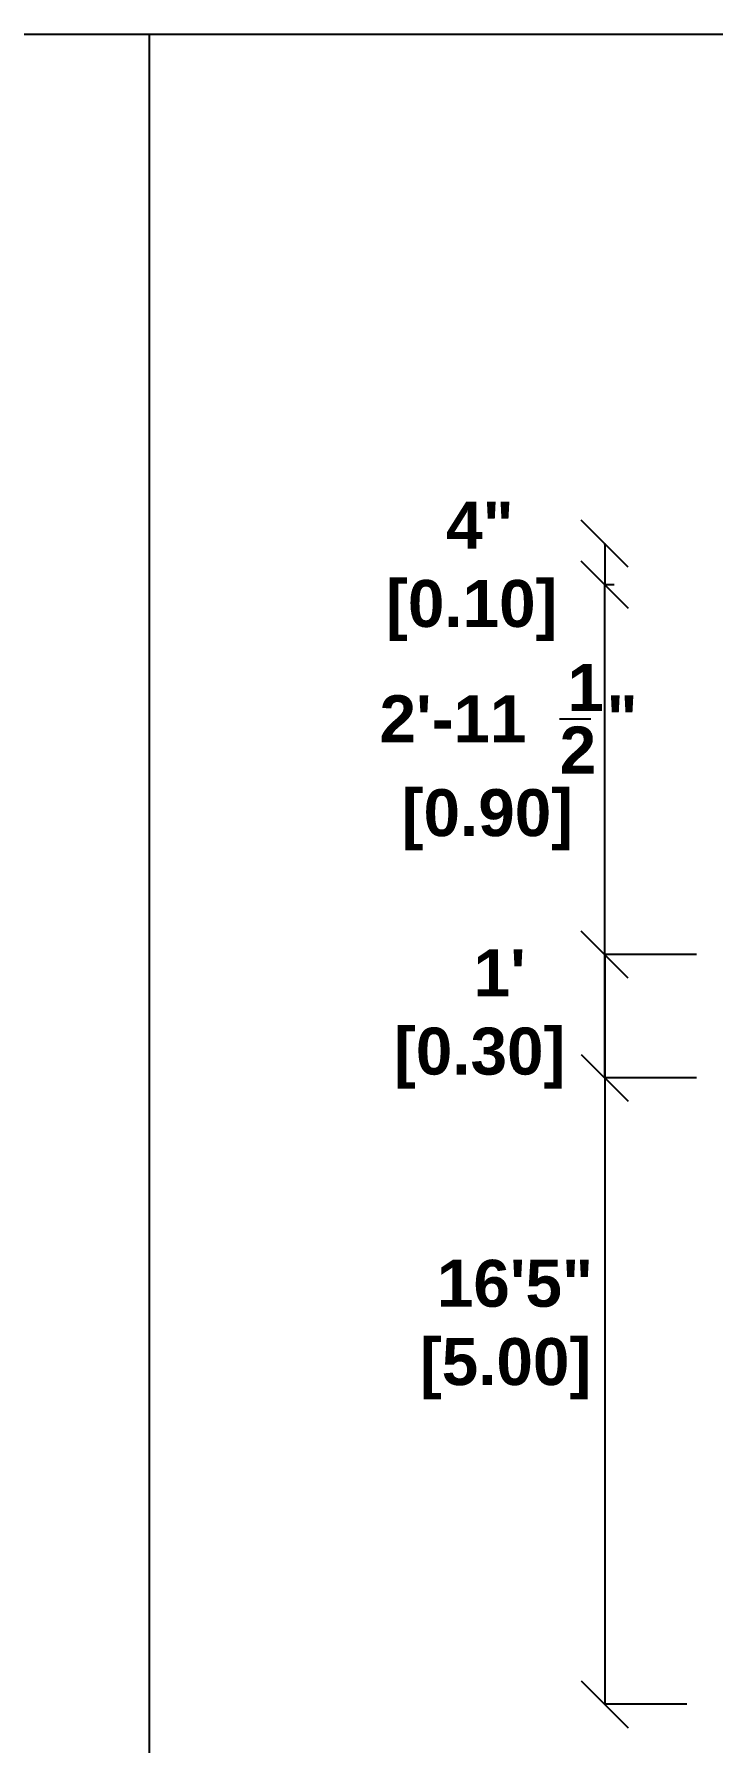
# Model space of a CAD drawing. Header units: metres. Extents: x -7227 to 737, y -45 to 4679.
# Drawn here: x 309.3 to 321.96, y -10.75 to 21.14 of the extents above; entities that cross this region are included whole.
import ezdxf

# ---------------------------------------------------------------- set-up
doc = ezdxf.new("R2010")
doc.units = ezdxf.units.M
doc.header["$LTSCALE"] = 0.2
doc.header["$MEASUREMENT"] = 0
doc.styles.add('style1', font='arialbd.ttf', dxfattribs={"height": 0.23})

msp = doc.modelspace()

# ---------------------------------------------------------------- linework, layer by layer
for p, q in [((176.909, 21.136), (342.588, 21.136)), ((311.451, -20.601), (311.451, 21.136)), ((319.929, 11.629), (319.943, 11.629)), ((319.943, 11.629), (319.943, 10.862)), ((319.929, 10.862), (319.943, 10.862)), ((320.121, 10.862), (319.943, 10.862)), ((319.943, 3.96), (319.943, 10.862)), ((319.102, 8.361), (319.686, 8.361)), ((320.121, 3.96), (319.943, 3.96)), ((319.943, 1.66), (319.943, 3.96)), ((319.943, 3.96), (319.943, -10.029)), ((321.654, 3.96), (319.943, 3.96)), ((321.654, 1.66), (319.943, 1.66)), ((321.477, -10.029), (319.943, -10.029))]:
    msp.add_line(p, q)
at = {"color": 0, "linetype": 'ByBlock', "lineweight": -2}
for p, q in [((320.382, 11.19), (319.505, 12.067)), ((320.382, 10.423), (319.505, 11.3)), ((319.505, 11.3), (320.382, 10.423)), ((320.382, 3.522), (319.505, 4.399)), ((320.382, 3.522), (319.505, 4.399)), ((319.505, 2.098), (320.382, 1.222)), ((319.505, -9.591), (320.382, -10.468))]:
    msp.add_line(p, q, dxfattribs=at)

# ---------------------------------------------------------------- texts
at = {"style": 'style1'}
for s, height, p in [('4"', 0.8767, (316.983, 11.535)), (' [0.10]', 0.8767, (315.522, 10.074)), ('1', 0.877, (319.248, 8.507)), ("2'-11", 0.8767, (315.741, 7.923)), ('"', 0.877, (319.978, 7.923)), ('2', 0.877, (319.102, 7.339)), (' [0.90]', 0.8767, (315.814, 6.17)), ("1'", 0.8767, (317.497, 3.182)), (' [0.30]', 0.8767, (315.67, 1.721)), ('16\'5"', 0.8767, (316.811, -2.613)), (' [5.00]', 0.8767, (316.153, -4.074))]:
    msp.add_text(s, height=height, dxfattribs=at).set_placement(p)

doc.saveas('drawing.dxf')
